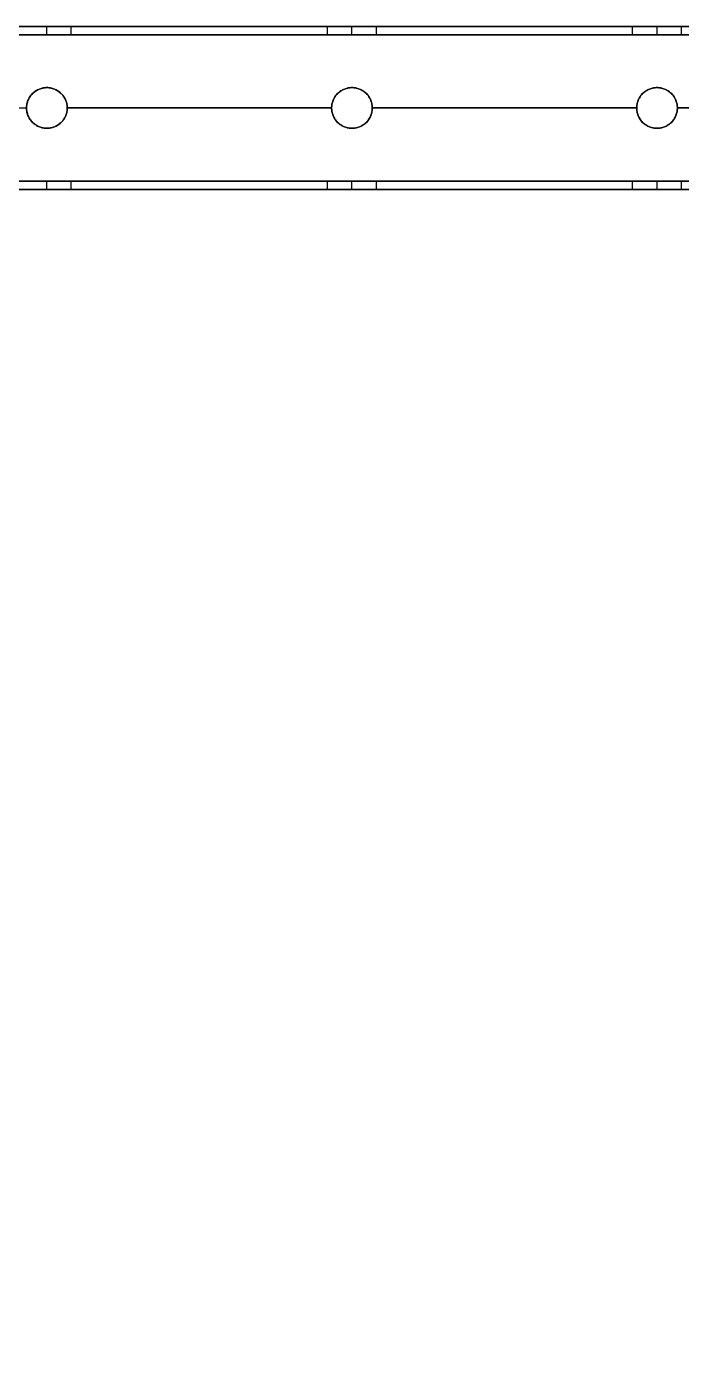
# Model space of a CAD drawing. Header units: millimetres. Extents: x -5956 to -4640, y -5088 to -3772.
# Drawn here: x -5790.6 to -5629.6, y -4098.4 to -3771.9 of the extents above; entities that cross this region are included whole.
import ezdxf

# ---------------------------------------------------------------- set-up
doc = ezdxf.new("R2010")
doc.units = ezdxf.units.MM
doc.header["$MEASUREMENT"] = 0
doc.layers.add('staal', color=5, linetype='Continuous', true_color=0x0000ff)

msp = doc.modelspace()

# ---------------------------------------------------------------- linework, layer by layer
at = {"layer": 'staal'}
for p, q in [((-5785.61, -3773.89, 1647.01), (-5785.61, -3771.89, 1647.01)), ((-5785.61, -3773.89, 1635.01), (-5785.61, -3771.89, 1635.01)), ((-5785.61, -3773.89, -398.81), (-5785.61, -3771.89, -398.81)), ((-5785.61, -3773.89, -410.81), (-5785.61, -3771.89, -410.81)), ((-5779.61, -3773.89, 1641.01), (-5779.61, -3771.89, 1641.01)), ((-5779.61, -3773.89, -404.81), (-5779.61, -3771.89, -404.81)), ((-5716.61, -3773.89, 1641.01), (-5716.61, -3771.89, 1641.01)), ((-5716.61, -3773.89, -404.81), (-5716.61, -3771.89, -404.81)), ((-5710.61, -3773.89, 1647.01), (-5710.61, -3771.89, 1647.01)), ((-5710.61, -3773.89, 1635.01), (-5710.61, -3771.89, 1635.01)), ((-5710.61, -3773.89, -398.81), (-5710.61, -3771.89, -398.81)), ((-5710.61, -3773.89, -410.81), (-5710.61, -3771.89, -410.81)), ((-5704.61, -3773.89, 1641.01), (-5704.61, -3771.89, 1641.01)), ((-5704.61, -3773.89, -404.81), (-5704.61, -3771.89, -404.81)), ((-5641.61, -3773.89, 1641.01), (-5641.61, -3771.89, 1641.01)), ((-5641.61, -3773.89, -404.81), (-5641.61, -3771.89, -404.81)), ((-5635.61, -3773.89, 1647.01), (-5635.61, -3771.89, 1647.01)), ((-5635.61, -3773.89, 1635.01), (-5635.61, -3771.89, 1635.01)), ((-5635.61, -3773.89, -398.81), (-5635.61, -3771.89, -398.81)), ((-5635.61, -3773.89, -410.81), (-5635.61, -3771.89, -410.81)), ((-5629.61, -3773.89, 1641.01), (-5629.61, -3771.89, 1641.01)), ((-5785.61, -3786.89, 1659.01), (-5785.61, -3786.89, 1661.01)), ((-5785.61, -3786.89, 1621.01), (-5785.61, -3786.89, 1623.01)), ((-5785.61, -3786.89, -386.81), (-5785.61, -3786.89, -384.81)), ((-5785.61, -3786.89, -424.81), (-5785.61, -3786.89, -422.81)), ((-5710.61, -3786.89, 1659.01), (-5710.61, -3786.89, 1661.01)), ((-5710.61, -3786.89, 1621.01), (-5710.61, -3786.89, 1623.01)), ((-5710.61, -3786.89, -386.81), (-5710.61, -3786.89, -384.81)), ((-5710.61, -3786.89, -424.81), (-5710.61, -3786.89, -422.81)), ((-5635.61, -3786.89, 1659.01), (-5635.61, -3786.89, 1661.01)), ((-5635.61, -3786.89, 1621.01), (-5635.61, -3786.89, 1623.01)), ((-5635.61, -3786.89, -386.81), (-5635.61, -3786.89, -384.81)), ((-5635.61, -3786.89, -424.81), (-5635.61, -3786.89, -422.81)), ((-5790.61, -3791.89, 1659.01), (-5790.61, -3791.89, 1661.01)), ((-5790.61, -3791.89, 1621.01), (-5790.61, -3791.89, 1623.01)), ((-5790.61, -3791.89, -386.81), (-5790.61, -3791.89, -384.81)), ((-5790.61, -3791.89, -424.81), (-5790.61, -3791.89, -422.81)), ((-5780.61, -3791.89, 1659.01), (-5780.61, -3791.89, 1661.01)), ((-5780.61, -3791.89, 1621.01), (-5780.61, -3791.89, 1623.01)), ((-5780.61, -3791.89, -386.81), (-5780.61, -3791.89, -384.81)), ((-5780.61, -3791.89, -424.81), (-5780.61, -3791.89, -422.81)), ((-5715.61, -3791.89, 1659.01), (-5715.61, -3791.89, 1661.01)), ((-5715.61, -3791.89, 1621.01), (-5715.61, -3791.89, 1623.01)), ((-5715.61, -3791.89, -386.81), (-5715.61, -3791.89, -384.81)), ((-5715.61, -3791.89, -424.81), (-5715.61, -3791.89, -422.81)), ((-5705.61, -3791.89, 1659.01), (-5705.61, -3791.89, 1661.01)), ((-5705.61, -3791.89, 1621.01), (-5705.61, -3791.89, 1623.01)), ((-5705.61, -3791.89, -386.81), (-5705.61, -3791.89, -384.81)), ((-5705.61, -3791.89, -424.81), (-5705.61, -3791.89, -422.81)), ((-5640.61, -3791.89, 1659.01), (-5640.61, -3791.89, 1661.01)), ((-5640.61, -3791.89, 1621.01), (-5640.61, -3791.89, 1623.01)), ((-5640.61, -3791.89, -386.81), (-5640.61, -3791.89, -384.81)), ((-5640.61, -3791.89, -424.81), (-5640.61, -3791.89, -422.81)), ((-5630.61, -3791.89, 1659.01), (-5630.61, -3791.89, 1661.01)), ((-5630.61, -3791.89, 1621.01), (-5630.61, -3791.89, 1623.01)), ((-5630.61, -3791.89, -386.81), (-5630.61, -3791.89, -384.81)), ((-5630.61, -3791.89, -424.81), (-5630.61, -3791.89, -422.81)), ((-5785.61, -3796.89, 1621.01), (-5785.61, -3796.89, 1623.01)), ((-5785.61, -3796.89, 1659.01), (-5785.61, -3796.89, 1661.01)), ((-5785.61, -3796.89, -424.81), (-5785.61, -3796.89, -422.81)), ((-5785.61, -3796.89, -386.81), (-5785.61, -3796.89, -384.81)), ((-5710.61, -3796.89, 1621.01), (-5710.61, -3796.89, 1623.01)), ((-5710.61, -3796.89, 1659.01), (-5710.61, -3796.89, 1661.01)), ((-5710.61, -3796.89, -424.81), (-5710.61, -3796.89, -422.81)), ((-5710.61, -3796.89, -386.81), (-5710.61, -3796.89, -384.81)), ((-5635.61, -3796.89, 1621.01), (-5635.61, -3796.89, 1623.01)), ((-5635.61, -3796.89, 1659.01), (-5635.61, -3796.89, 1661.01)), ((-5635.61, -3796.89, -424.81), (-5635.61, -3796.89, -422.81)), ((-5635.61, -3796.89, -386.81), (-5635.61, -3796.89, -384.81)), ((-5785.61, -3811.89, 1647.01), (-5785.61, -3809.89, 1647.01)), ((-5785.61, -3811.89, 1635.01), (-5785.61, -3809.89, 1635.01)), ((-5785.61, -3811.89, -398.81), (-5785.61, -3809.89, -398.81)), ((-5785.61, -3811.89, -410.81), (-5785.61, -3809.89, -410.81)), ((-5779.61, -3811.89, 1641.01), (-5779.61, -3809.89, 1641.01)), ((-5779.61, -3811.89, -404.81), (-5779.61, -3809.89, -404.81)), ((-5716.61, -3811.89, 1641.01), (-5716.61, -3809.89, 1641.01)), ((-5716.61, -3811.89, -404.81), (-5716.61, -3809.89, -404.81)), ((-5710.61, -3811.89, 1647.01), (-5710.61, -3809.89, 1647.01)), ((-5710.61, -3811.89, 1635.01), (-5710.61, -3809.89, 1635.01)), ((-5710.61, -3811.89, -398.81), (-5710.61, -3809.89, -398.81)), ((-5710.61, -3811.89, -410.81), (-5710.61, -3809.89, -410.81)), ((-5704.61, -3811.89, 1641.01), (-5704.61, -3809.89, 1641.01)), ((-5704.61, -3811.89, -404.81), (-5704.61, -3809.89, -404.81)), ((-5641.61, -3811.89, 1641.01), (-5641.61, -3809.89, 1641.01)), ((-5641.61, -3811.89, -404.81), (-5641.61, -3809.89, -404.81)), ((-5635.61, -3811.89, 1647.01), (-5635.61, -3809.89, 1647.01)), ((-5635.61, -3811.89, 1635.01), (-5635.61, -3809.89, 1635.01)), ((-5635.61, -3811.89, -398.81), (-5635.61, -3809.89, -398.81)), ((-5635.61, -3811.89, -410.81), (-5635.61, -3809.89, -410.81)), ((-5629.61, -3811.89, 1641.01), (-5629.61, -3809.89, 1641.01))]:
    msp.add_line(p, q, dxfattribs=at)
for points in [[(-4640.11, -5087.89), (-5956.11, -5087.89), (-5956.11, -3771.89), (-4640.11, -3771.89)], [(-4680.11, -5047.89), (-5916.11, -5047.89), (-5916.11, -3811.89), (-4680.11, -3811.89)]]:
    msp.add_lwpolyline(points, close=True, dxfattribs=at)
for centre in [(-5785.61, -3791.89, 1621.01), (-5785.61, -3791.89, 1660.01), (-5785.61, -3791.89, 1622.01), (-5785.61, -3791.89, -424.81), (-5785.61, -3791.89, -385.81), (-5785.61, -3791.89, -423.81), (-5710.61, -3791.89, 1621.01), (-5710.61, -3791.89, 1660.01), (-5710.61, -3791.89, 1622.01), (-5710.61, -3791.89, -424.81), (-5710.61, -3791.89, -385.81), (-5710.61, -3791.89, -423.81), (-5635.61, -3791.89, 1621.01), (-5635.61, -3791.89, 1660.01), (-5635.61, -3791.89, 1622.01), (-5635.61, -3791.89, -424.81), (-5635.61, -3791.89, -385.81), (-5635.61, -3791.89, -423.81)]:
    msp.add_circle(centre, 5, dxfattribs=at)
for points in [[(-4640.11, -3771.89, 1621.01), (-5298.11, -3771.89, 1621.01), (-5956.11, -3771.89, 1621.01)], [(-4640.11, -3771.89, 1661.01), (-5298.11, -3771.89, 1661.01), (-5956.11, -3771.89, 1661.01)], [(-5956.11, -3771.89, -424.81), (-5298.11, -3771.89, -424.81), (-4640.11, -3771.89, -424.81)], [(-5956.11, -3771.89, -384.81), (-5298.11, -3771.89, -384.81), (-4640.11, -3771.89, -384.81)], [(-4642.11, -3773.89, 1659.01), (-5298.11, -3773.89, 1659.01), (-5954.11, -3773.89, 1659.01)], [(-4642.11, -3773.89, 1623.01), (-5298.11, -3773.89, 1623.01), (-5954.11, -3773.89, 1623.01)], [(-5954.11, -3773.89, -386.81), (-5298.11, -3773.89, -386.81), (-4642.11, -3773.89, -386.81)], [(-5954.11, -3773.89, -422.81), (-5298.11, -3773.89, -422.81), (-4642.11, -3773.89, -422.81)], [(-5716.61, -3771.89, 1641.01), (-5748.11, -3771.89, 1641.01), (-5779.61, -3771.89, 1641.01)], [(-5779.61, -3771.89, -404.81), (-5748.11, -3771.89, -404.81), (-5716.61, -3771.89, -404.81)], [(-5716.61, -3773.89, 1641.01), (-5748.11, -3773.89, 1641.01), (-5779.61, -3773.89, 1641.01)], [(-5779.61, -3773.89, -404.81), (-5748.11, -3773.89, -404.81), (-5716.61, -3773.89, -404.81)], [(-5641.61, -3771.89, 1641.01), (-5673.11, -3771.89, 1641.01), (-5704.61, -3771.89, 1641.01)], [(-5704.61, -3771.89, -404.81), (-5673.11, -3771.89, -404.81), (-5641.61, -3771.89, -404.81)], [(-5641.61, -3773.89, 1641.01), (-5673.11, -3773.89, 1641.01), (-5704.61, -3773.89, 1641.01)], [(-5704.61, -3773.89, -404.81), (-5673.11, -3773.89, -404.81), (-5641.61, -3773.89, -404.81)], [(-5566.61, -3771.89, 1641.01), (-5598.11, -3771.89, 1641.01), (-5629.61, -3771.89, 1641.01)], [(-5566.61, -3773.89, 1641.01), (-5598.11, -3773.89, 1641.01), (-5629.61, -3773.89, 1641.01)], [(-5855.61, -3791.89, -384.81), (-5823.11, -3791.89, -384.81), (-5790.61, -3791.89, -384.81)], [(-5855.61, -3791.89, -386.81), (-5823.11, -3791.89, -386.81), (-5790.61, -3791.89, -386.81)], [(-5855.61, -3791.89, -422.81), (-5823.11, -3791.89, -422.81), (-5790.61, -3791.89, -422.81)], [(-5855.61, -3791.89, -424.81), (-5823.11, -3791.89, -424.81), (-5790.61, -3791.89, -424.81)], [(-5715.61, -3791.89, 1661.01), (-5748.11, -3791.89, 1661.01), (-5780.61, -3791.89, 1661.01)], [(-5715.61, -3791.89, 1659.01), (-5748.11, -3791.89, 1659.01), (-5780.61, -3791.89, 1659.01)], [(-5715.61, -3791.89, 1623.01), (-5748.11, -3791.89, 1623.01), (-5780.61, -3791.89, 1623.01)], [(-5715.61, -3791.89, 1621.01), (-5748.11, -3791.89, 1621.01), (-5780.61, -3791.89, 1621.01)], [(-5780.61, -3791.89, -384.81), (-5748.11, -3791.89, -384.81), (-5715.61, -3791.89, -384.81)], [(-5780.61, -3791.89, -386.81), (-5748.11, -3791.89, -386.81), (-5715.61, -3791.89, -386.81)], [(-5780.61, -3791.89, -422.81), (-5748.11, -3791.89, -422.81), (-5715.61, -3791.89, -422.81)], [(-5780.61, -3791.89, -424.81), (-5748.11, -3791.89, -424.81), (-5715.61, -3791.89, -424.81)], [(-5640.61, -3791.89, 1661.01), (-5673.11, -3791.89, 1661.01), (-5705.61, -3791.89, 1661.01)], [(-5640.61, -3791.89, 1659.01), (-5673.11, -3791.89, 1659.01), (-5705.61, -3791.89, 1659.01)], [(-5640.61, -3791.89, 1623.01), (-5673.11, -3791.89, 1623.01), (-5705.61, -3791.89, 1623.01)], [(-5640.61, -3791.89, 1621.01), (-5673.11, -3791.89, 1621.01), (-5705.61, -3791.89, 1621.01)], [(-5705.61, -3791.89, -384.81), (-5673.11, -3791.89, -384.81), (-5640.61, -3791.89, -384.81)], [(-5705.61, -3791.89, -386.81), (-5673.11, -3791.89, -386.81), (-5640.61, -3791.89, -386.81)], [(-5705.61, -3791.89, -422.81), (-5673.11, -3791.89, -422.81), (-5640.61, -3791.89, -422.81)], [(-5705.61, -3791.89, -424.81), (-5673.11, -3791.89, -424.81), (-5640.61, -3791.89, -424.81)], [(-5565.61, -3791.89, 1661.01), (-5598.11, -3791.89, 1661.01), (-5630.61, -3791.89, 1661.01)], [(-5565.61, -3791.89, 1659.01), (-5598.11, -3791.89, 1659.01), (-5630.61, -3791.89, 1659.01)], [(-5565.61, -3791.89, 1623.01), (-5598.11, -3791.89, 1623.01), (-5630.61, -3791.89, 1623.01)], [(-5565.61, -3791.89, 1621.01), (-5598.11, -3791.89, 1621.01), (-5630.61, -3791.89, 1621.01)], [(-5630.61, -3791.89, -384.81), (-5598.11, -3791.89, -384.81), (-5565.61, -3791.89, -384.81)], [(-5630.61, -3791.89, -386.81), (-5598.11, -3791.89, -386.81), (-5565.61, -3791.89, -386.81)], [(-5630.61, -3791.89, -422.81), (-5598.11, -3791.89, -422.81), (-5565.61, -3791.89, -422.81)], [(-5630.61, -3791.89, -424.81), (-5598.11, -3791.89, -424.81), (-5565.61, -3791.89, -424.81)], [(-4678.11, -3809.89, 1659.01), (-5298.11, -3809.89, 1659.01), (-5918.11, -3809.89, 1659.01)], [(-4678.11, -3809.89, 1623.01), (-5298.11, -3809.89, 1623.01), (-5918.11, -3809.89, 1623.01)], [(-5918.11, -3809.89, -386.81), (-5298.11, -3809.89, -386.81), (-4678.11, -3809.89, -386.81)], [(-5918.11, -3809.89, -422.81), (-5298.11, -3809.89, -422.81), (-4678.11, -3809.89, -422.81)], [(-5716.61, -3809.89, 1641.01), (-5748.11, -3809.89, 1641.01), (-5779.61, -3809.89, 1641.01)], [(-5779.61, -3809.89, -404.81), (-5748.11, -3809.89, -404.81), (-5716.61, -3809.89, -404.81)], [(-5641.61, -3809.89, 1641.01), (-5673.11, -3809.89, 1641.01), (-5704.61, -3809.89, 1641.01)], [(-5704.61, -3809.89, -404.81), (-5673.11, -3809.89, -404.81), (-5641.61, -3809.89, -404.81)], [(-5566.61, -3809.89, 1641.01), (-5598.11, -3809.89, 1641.01), (-5629.61, -3809.89, 1641.01)], [(-5629.61, -3809.89, -404.81), (-5598.11, -3809.89, -404.81), (-5566.61, -3809.89, -404.81)], [(-4680.11, -3811.89, 1621.01), (-5298.11, -3811.89, 1621.01), (-5916.11, -3811.89, 1621.01)], [(-4680.11, -3811.89, 1661.01), (-5298.11, -3811.89, 1661.01), (-5916.11, -3811.89, 1661.01)], [(-5916.11, -3811.89, -424.81), (-5298.11, -3811.89, -424.81), (-4680.11, -3811.89, -424.81)], [(-5916.11, -3811.89, -384.81), (-5298.11, -3811.89, -384.81), (-4680.11, -3811.89, -384.81)], [(-5716.61, -3811.89, 1641.01), (-5748.11, -3811.89, 1641.01), (-5779.61, -3811.89, 1641.01)], [(-5779.61, -3811.89, -404.81), (-5748.11, -3811.89, -404.81), (-5716.61, -3811.89, -404.81)], [(-5641.61, -3811.89, 1641.01), (-5673.11, -3811.89, 1641.01), (-5704.61, -3811.89, 1641.01)], [(-5704.61, -3811.89, -404.81), (-5673.11, -3811.89, -404.81), (-5641.61, -3811.89, -404.81)], [(-5566.61, -3811.89, 1641.01), (-5598.11, -3811.89, 1641.01), (-5629.61, -3811.89, 1641.01)]]:
    msp.add_open_spline(points, degree=2, dxfattribs=at)
for points, weights, knots in [([(-5785.61, -3771.89, 1647.01), (-5791.61, -3771.89, 1647.01), (-5791.61, -3771.89, 1641.01), (-5791.61, -3771.89, 1635.01), (-5785.61, -3771.89, 1635.01), (-5779.61, -3771.89, 1635.01), (-5779.61, -3771.89, 1641.01), (-5779.61, -3771.89, 1647.01), (-5785.61, -3771.89, 1647.01)], [1, 0.707106781187, 1, 0.707106781187, 1, 0.707106781187, 1, 0.707106781187, 1], [-31.415927, -31.415927, -31.415927, -23.561945, -23.561945, -15.707963, -15.707963, -7.853982, -7.853982, 0, 0, 0]), ([(-5785.61, -3771.89, -398.81), (-5779.61, -3771.89, -398.81), (-5779.61, -3771.89, -404.81), (-5779.61, -3771.89, -410.81), (-5785.61, -3771.89, -410.81), (-5791.61, -3771.89, -410.81), (-5791.61, -3771.89, -404.81), (-5791.61, -3771.89, -398.81), (-5785.61, -3771.89, -398.81)], [1, 0.707106781187, 1, 0.707106781187, 1, 0.707106781187, 1, 0.707106781187, 1], [-31.415927, -31.415927, -31.415927, -23.561945, -23.561945, -15.707963, -15.707963, -7.853982, -7.853982, 0, 0, 0]), ([(-5785.61, -3773.89, 1647.01), (-5779.61, -3773.89, 1647.01), (-5779.61, -3773.89, 1641.01), (-5779.61, -3773.89, 1635.01), (-5785.61, -3773.89, 1635.01), (-5791.61, -3773.89, 1635.01), (-5791.61, -3773.89, 1641.01), (-5791.61, -3773.89, 1647.01), (-5785.61, -3773.89, 1647.01)], [1, 0.707106781187, 1, 0.707106781187, 1, 0.707106781187, 1, 0.707106781187, 1], [0, 0, 0, 7.853982, 7.853982, 15.707963, 15.707963, 23.561945, 23.561945, 31.415927, 31.415927, 31.415927]), ([(-5785.61, -3773.89, -398.81), (-5791.61, -3773.89, -398.81), (-5791.61, -3773.89, -404.81), (-5791.61, -3773.89, -410.81), (-5785.61, -3773.89, -410.81), (-5779.61, -3773.89, -410.81), (-5779.61, -3773.89, -404.81), (-5779.61, -3773.89, -398.81), (-5785.61, -3773.89, -398.81)], [1, 0.707106781187, 1, 0.707106781187, 1, 0.707106781187, 1, 0.707106781187, 1], [0, 0, 0, 7.853982, 7.853982, 15.707963, 15.707963, 23.561945, 23.561945, 31.415927, 31.415927, 31.415927]), ([(-5710.61, -3771.89, 1647.01), (-5716.61, -3771.89, 1647.01), (-5716.61, -3771.89, 1641.01), (-5716.61, -3771.89, 1635.01), (-5710.61, -3771.89, 1635.01), (-5704.61, -3771.89, 1635.01), (-5704.61, -3771.89, 1641.01), (-5704.61, -3771.89, 1647.01), (-5710.61, -3771.89, 1647.01)], [1, 0.707106781187, 1, 0.707106781187, 1, 0.707106781187, 1, 0.707106781187, 1], [-31.415927, -31.415927, -31.415927, -23.561945, -23.561945, -15.707963, -15.707963, -7.853982, -7.853982, 0, 0, 0]), ([(-5710.61, -3771.89, -398.81), (-5704.61, -3771.89, -398.81), (-5704.61, -3771.89, -404.81), (-5704.61, -3771.89, -410.81), (-5710.61, -3771.89, -410.81), (-5716.61, -3771.89, -410.81), (-5716.61, -3771.89, -404.81), (-5716.61, -3771.89, -398.81), (-5710.61, -3771.89, -398.81)], [1, 0.707106781187, 1, 0.707106781187, 1, 0.707106781187, 1, 0.707106781187, 1], [-31.415927, -31.415927, -31.415927, -23.561945, -23.561945, -15.707963, -15.707963, -7.853982, -7.853982, 0, 0, 0]), ([(-5710.61, -3773.89, 1647.01), (-5704.61, -3773.89, 1647.01), (-5704.61, -3773.89, 1641.01), (-5704.61, -3773.89, 1635.01), (-5710.61, -3773.89, 1635.01), (-5716.61, -3773.89, 1635.01), (-5716.61, -3773.89, 1641.01), (-5716.61, -3773.89, 1647.01), (-5710.61, -3773.89, 1647.01)], [1, 0.707106781187, 1, 0.707106781187, 1, 0.707106781187, 1, 0.707106781187, 1], [0, 0, 0, 7.853982, 7.853982, 15.707963, 15.707963, 23.561945, 23.561945, 31.415927, 31.415927, 31.415927]), ([(-5710.61, -3773.89, -398.81), (-5716.61, -3773.89, -398.81), (-5716.61, -3773.89, -404.81), (-5716.61, -3773.89, -410.81), (-5710.61, -3773.89, -410.81), (-5704.61, -3773.89, -410.81), (-5704.61, -3773.89, -404.81), (-5704.61, -3773.89, -398.81), (-5710.61, -3773.89, -398.81)], [1, 0.707106781187, 1, 0.707106781187, 1, 0.707106781187, 1, 0.707106781187, 1], [0, 0, 0, 7.853982, 7.853982, 15.707963, 15.707963, 23.561945, 23.561945, 31.415927, 31.415927, 31.415927]), ([(-5635.61, -3771.89, 1647.01), (-5641.61, -3771.89, 1647.01), (-5641.61, -3771.89, 1641.01), (-5641.61, -3771.89, 1635.01), (-5635.61, -3771.89, 1635.01), (-5629.61, -3771.89, 1635.01), (-5629.61, -3771.89, 1641.01), (-5629.61, -3771.89, 1647.01), (-5635.61, -3771.89, 1647.01)], [1, 0.707106781187, 1, 0.707106781187, 1, 0.707106781187, 1, 0.707106781187, 1], [-31.415927, -31.415927, -31.415927, -23.561945, -23.561945, -15.707963, -15.707963, -7.853982, -7.853982, 0, 0, 0]), ([(-5635.61, -3771.89, -398.81), (-5629.61, -3771.89, -398.81), (-5629.61, -3771.89, -404.81), (-5629.61, -3771.89, -410.81), (-5635.61, -3771.89, -410.81), (-5641.61, -3771.89, -410.81), (-5641.61, -3771.89, -404.81), (-5641.61, -3771.89, -398.81), (-5635.61, -3771.89, -398.81)], [1, 0.707106781187, 1, 0.707106781187, 1, 0.707106781187, 1, 0.707106781187, 1], [-31.415927, -31.415927, -31.415927, -23.561945, -23.561945, -15.707963, -15.707963, -7.853982, -7.853982, 0, 0, 0]), ([(-5635.61, -3773.89, 1647.01), (-5629.61, -3773.89, 1647.01), (-5629.61, -3773.89, 1641.01), (-5629.61, -3773.89, 1635.01), (-5635.61, -3773.89, 1635.01), (-5641.61, -3773.89, 1635.01), (-5641.61, -3773.89, 1641.01), (-5641.61, -3773.89, 1647.01), (-5635.61, -3773.89, 1647.01)], [1, 0.707106781187, 1, 0.707106781187, 1, 0.707106781187, 1, 0.707106781187, 1], [0, 0, 0, 7.853982, 7.853982, 15.707963, 15.707963, 23.561945, 23.561945, 31.415927, 31.415927, 31.415927]), ([(-5635.61, -3773.89, -398.81), (-5641.61, -3773.89, -398.81), (-5641.61, -3773.89, -404.81), (-5641.61, -3773.89, -410.81), (-5635.61, -3773.89, -410.81), (-5629.61, -3773.89, -410.81), (-5629.61, -3773.89, -404.81), (-5629.61, -3773.89, -398.81), (-5635.61, -3773.89, -398.81)], [0.999999860338, 0.707106851018, 1, 0.707106781187, 1, 0.707106781187, 1, 0.707106851018, 0.999999860338], [0, 0, 0, 7.853981, 7.853981, 15.707963, 15.707963, 23.561946, 23.561946, 31.415927, 31.415927, 31.415927]), ([(-5785.61, -3796.89, 1661.01), (-5790.61, -3796.89, 1661.01), (-5790.61, -3791.89, 1661.01), (-5790.61, -3786.89, 1661.01), (-5785.61, -3786.89, 1661.01), (-5780.61, -3786.89, 1661.01), (-5780.61, -3791.89, 1661.01), (-5780.61, -3796.89, 1661.01), (-5785.61, -3796.89, 1661.01)], [1, 0.707106781187, 1, 0.707106781187, 1, 0.707106781187, 1, 0.707106781187, 1], [-31.415927, -31.415927, -31.415927, -23.561945, -23.561945, -15.707963, -15.707963, -7.853982, -7.853982, 0, 0, 0]), ([(-5785.61, -3796.89, 1659.01), (-5780.61, -3796.89, 1659.01), (-5780.61, -3791.89, 1659.01), (-5780.61, -3786.89, 1659.01), (-5785.61, -3786.89, 1659.01), (-5790.61, -3786.89, 1659.01), (-5790.61, -3791.89, 1659.01), (-5790.61, -3796.89, 1659.01), (-5785.61, -3796.89, 1659.01)], [1, 0.707106781187, 1, 0.707106781187, 1, 0.707106781187, 1, 0.707106781187, 1], [0, 0, 0, 7.853982, 7.853982, 15.707963, 15.707963, 23.561945, 23.561945, 31.415927, 31.415927, 31.415927]), ([(-5785.61, -3796.89, 1623.01), (-5790.61, -3796.89, 1623.01), (-5790.61, -3791.89, 1623.01), (-5790.61, -3786.89, 1623.01), (-5785.61, -3786.89, 1623.01), (-5780.61, -3786.89, 1623.01), (-5780.61, -3791.89, 1623.01), (-5780.61, -3796.89, 1623.01), (-5785.61, -3796.89, 1623.01)], [1, 0.707106781187, 1, 0.707106781187, 1, 0.707106781187, 1, 0.707106781187, 1], [-31.415927, -31.415927, -31.415927, -23.561945, -23.561945, -15.707963, -15.707963, -7.853982, -7.853982, 0, 0, 0]), ([(-5785.61, -3796.89, -384.81), (-5780.61, -3796.89, -384.81), (-5780.61, -3791.89, -384.81), (-5780.61, -3786.89, -384.81), (-5785.61, -3786.89, -384.81), (-5790.61, -3786.89, -384.81), (-5790.61, -3791.89, -384.81), (-5790.61, -3796.89, -384.81), (-5785.61, -3796.89, -384.81)], [1, 0.707106781187, 1, 0.707106781187, 1, 0.707106781187, 1, 0.707106781187, 1], [-31.415927, -31.415927, -31.415927, -23.561945, -23.561945, -15.707963, -15.707963, -7.853982, -7.853982, 0, 0, 0]), ([(-5785.61, -3796.89, -386.81), (-5790.61, -3796.89, -386.81), (-5790.61, -3791.89, -386.81), (-5790.61, -3786.89, -386.81), (-5785.61, -3786.89, -386.81), (-5780.61, -3786.89, -386.81), (-5780.61, -3791.89, -386.81), (-5780.61, -3796.89, -386.81), (-5785.61, -3796.89, -386.81)], [1, 0.707106781187, 1, 0.707106781187, 1, 0.707106781187, 1, 0.707106781187, 1], [0, 0, 0, 7.853982, 7.853982, 15.707963, 15.707963, 23.561945, 23.561945, 31.415927, 31.415927, 31.415927]), ([(-5785.61, -3796.89, -422.81), (-5780.61, -3796.89, -422.81), (-5780.61, -3791.89, -422.81), (-5780.61, -3786.89, -422.81), (-5785.61, -3786.89, -422.81), (-5790.61, -3786.89, -422.81), (-5790.61, -3791.89, -422.81), (-5790.61, -3796.89, -422.81), (-5785.61, -3796.89, -422.81)], [1, 0.707106781187, 1, 0.707106781187, 1, 0.707106781187, 1, 0.707106781187, 1], [-31.415927, -31.415927, -31.415927, -23.561945, -23.561945, -15.707963, -15.707963, -7.853982, -7.853982, 0, 0, 0]), ([(-5710.61, -3796.89, 1661.01), (-5715.61, -3796.89, 1661.01), (-5715.61, -3791.89, 1661.01), (-5715.61, -3786.89, 1661.01), (-5710.61, -3786.89, 1661.01), (-5705.61, -3786.89, 1661.01), (-5705.61, -3791.89, 1661.01), (-5705.61, -3796.89, 1661.01), (-5710.61, -3796.89, 1661.01)], [1, 0.707106781187, 1, 0.707106781187, 1, 0.707106781187, 1, 0.707106781187, 1], [-31.415927, -31.415927, -31.415927, -23.561945, -23.561945, -15.707963, -15.707963, -7.853982, -7.853982, 0, 0, 0]), ([(-5710.61, -3796.89, 1659.01), (-5705.61, -3796.89, 1659.01), (-5705.61, -3791.89, 1659.01), (-5705.61, -3786.89, 1659.01), (-5710.61, -3786.89, 1659.01), (-5715.61, -3786.89, 1659.01), (-5715.61, -3791.89, 1659.01), (-5715.61, -3796.89, 1659.01), (-5710.61, -3796.89, 1659.01)], [1, 0.707106781187, 1, 0.707106781187, 1, 0.707106781187, 1, 0.707106781187, 1], [0, 0, 0, 7.853982, 7.853982, 15.707963, 15.707963, 23.561945, 23.561945, 31.415927, 31.415927, 31.415927]), ([(-5710.61, -3796.89, 1623.01), (-5715.61, -3796.89, 1623.01), (-5715.61, -3791.89, 1623.01), (-5715.61, -3786.89, 1623.01), (-5710.61, -3786.89, 1623.01), (-5705.61, -3786.89, 1623.01), (-5705.61, -3791.89, 1623.01), (-5705.61, -3796.89, 1623.01), (-5710.61, -3796.89, 1623.01)], [1, 0.707106781187, 1, 0.707106781187, 1, 0.707106781187, 1, 0.707106781187, 1], [-31.415927, -31.415927, -31.415927, -23.561945, -23.561945, -15.707963, -15.707963, -7.853982, -7.853982, 0, 0, 0]), ([(-5710.61, -3796.89, -384.81), (-5705.61, -3796.89, -384.81), (-5705.61, -3791.89, -384.81), (-5705.61, -3786.89, -384.81), (-5710.61, -3786.89, -384.81), (-5715.61, -3786.89, -384.81), (-5715.61, -3791.89, -384.81), (-5715.61, -3796.89, -384.81), (-5710.61, -3796.89, -384.81)], [1, 0.707106781187, 1, 0.707106781187, 1, 0.707106781187, 1, 0.707106781187, 1], [-31.415927, -31.415927, -31.415927, -23.561945, -23.561945, -15.707963, -15.707963, -7.853982, -7.853982, 0, 0, 0]), ([(-5710.61, -3796.89, -386.81), (-5715.61, -3796.89, -386.81), (-5715.61, -3791.89, -386.81), (-5715.61, -3786.89, -386.81), (-5710.61, -3786.89, -386.81), (-5705.61, -3786.89, -386.81), (-5705.61, -3791.89, -386.81), (-5705.61, -3796.89, -386.81), (-5710.61, -3796.89, -386.81)], [1, 0.707106781187, 1, 0.707106781187, 1, 0.707106781187, 1, 0.707106781187, 1], [0, 0, 0, 7.853982, 7.853982, 15.707963, 15.707963, 23.561945, 23.561945, 31.415927, 31.415927, 31.415927]), ([(-5710.61, -3796.89, -422.81), (-5705.61, -3796.89, -422.81), (-5705.61, -3791.89, -422.81), (-5705.61, -3786.89, -422.81), (-5710.61, -3786.89, -422.81), (-5715.61, -3786.89, -422.81), (-5715.61, -3791.89, -422.81), (-5715.61, -3796.89, -422.81), (-5710.61, -3796.89, -422.81)], [1, 0.707106781187, 1, 0.707106781187, 1, 0.707106781187, 1, 0.707106781187, 1], [-31.415927, -31.415927, -31.415927, -23.561945, -23.561945, -15.707963, -15.707963, -7.853982, -7.853982, 0, 0, 0]), ([(-5635.61, -3796.89, 1661.01), (-5640.61, -3796.89, 1661.01), (-5640.61, -3791.89, 1661.01), (-5640.61, -3786.89, 1661.01), (-5635.61, -3786.89, 1661.01), (-5630.61, -3786.89, 1661.01), (-5630.61, -3791.89, 1661.01), (-5630.61, -3796.89, 1661.01), (-5635.61, -3796.89, 1661.01)], [1, 0.707106781187, 1, 0.707106781187, 1, 0.707106781187, 1, 0.707106781187, 1], [-31.415927, -31.415927, -31.415927, -23.561945, -23.561945, -15.707963, -15.707963, -7.853982, -7.853982, 0, 0, 0]), ([(-5635.61, -3796.89, 1659.01), (-5630.61, -3796.89, 1659.01), (-5630.61, -3791.89, 1659.01), (-5630.61, -3786.89, 1659.01), (-5635.61, -3786.89, 1659.01), (-5640.61, -3786.89, 1659.01), (-5640.61, -3791.89, 1659.01), (-5640.61, -3796.89, 1659.01), (-5635.61, -3796.89, 1659.01)], [1, 0.707106781187, 1, 0.707106781187, 1, 0.707106781187, 1, 0.707106781187, 1], [0, 0, 0, 7.853982, 7.853982, 15.707963, 15.707963, 23.561945, 23.561945, 31.415927, 31.415927, 31.415927]), ([(-5635.61, -3796.89, 1623.01), (-5640.61, -3796.89, 1623.01), (-5640.61, -3791.89, 1623.01), (-5640.61, -3786.89, 1623.01), (-5635.61, -3786.89, 1623.01), (-5630.61, -3786.89, 1623.01), (-5630.61, -3791.89, 1623.01), (-5630.61, -3796.89, 1623.01), (-5635.61, -3796.89, 1623.01)], [1, 0.707106781187, 1, 0.707106781187, 1, 0.707106781187, 1, 0.707106781187, 1], [-31.415927, -31.415927, -31.415927, -23.561945, -23.561945, -15.707963, -15.707963, -7.853982, -7.853982, 0, 0, 0]), ([(-5635.61, -3796.89, -384.81), (-5630.61, -3796.89, -384.81), (-5630.61, -3791.89, -384.81), (-5630.61, -3786.89, -384.81), (-5635.61, -3786.89, -384.81), (-5640.61, -3786.89, -384.81), (-5640.61, -3791.89, -384.81), (-5640.61, -3796.89, -384.81), (-5635.61, -3796.89, -384.81)], [1, 0.707106781187, 1, 0.707106781187, 1, 0.707106781187, 1, 0.707106781187, 1], [-31.415927, -31.415927, -31.415927, -23.561945, -23.561945, -15.707963, -15.707963, -7.853982, -7.853982, 0, 0, 0]), ([(-5635.61, -3796.89, -386.81), (-5640.61, -3796.89, -386.81), (-5640.61, -3791.89, -386.81), (-5640.61, -3786.89, -386.81), (-5635.61, -3786.89, -386.81), (-5630.61, -3786.89, -386.81), (-5630.61, -3791.89, -386.81), (-5630.61, -3796.89, -386.81), (-5635.61, -3796.89, -386.81)], [1, 0.707106781187, 1, 0.707106781187, 1, 0.707106781187, 1, 0.707106781187, 1], [0, 0, 0, 7.853982, 7.853982, 15.707963, 15.707963, 23.561945, 23.561945, 31.415927, 31.415927, 31.415927]), ([(-5635.61, -3796.89, -422.81), (-5630.61, -3796.89, -422.81), (-5630.61, -3791.89, -422.81), (-5630.61, -3786.89, -422.81), (-5635.61, -3786.89, -422.81), (-5640.61, -3786.89, -422.81), (-5640.61, -3791.89, -422.81), (-5640.61, -3796.89, -422.81), (-5635.61, -3796.89, -422.81)], [1, 0.707106781187, 1, 0.707106781187, 1, 0.707106781187, 1, 0.707106781187, 1], [-31.415927, -31.415927, -31.415927, -23.561945, -23.561945, -15.707963, -15.707963, -7.853982, -7.853982, 0, 0, 0]), ([(-5785.61, -3809.89, 1647.01), (-5791.61, -3809.89, 1647.01), (-5791.61, -3809.89, 1641.01), (-5791.61, -3809.89, 1635.01), (-5785.61, -3809.89, 1635.01), (-5779.61, -3809.89, 1635.01), (-5779.61, -3809.89, 1641.01), (-5779.61, -3809.89, 1647.01), (-5785.61, -3809.89, 1647.01)], [1, 0.707106781187, 1, 0.707106781187, 1, 0.707106781187, 1, 0.707106781187, 1], [-31.415927, -31.415927, -31.415927, -23.561945, -23.561945, -15.707963, -15.707963, -7.853982, -7.853982, 0, 0, 0]), ([(-5785.61, -3809.89, -398.81), (-5779.61, -3809.89, -398.81), (-5779.61, -3809.89, -404.81), (-5779.61, -3809.89, -410.81), (-5785.61, -3809.89, -410.81), (-5791.61, -3809.89, -410.81), (-5791.61, -3809.89, -404.81), (-5791.61, -3809.89, -398.81), (-5785.61, -3809.89, -398.81)], [1, 0.707106781187, 1, 0.707106781187, 1, 0.707106781187, 1, 0.707106781187, 1], [-31.415927, -31.415927, -31.415927, -23.561945, -23.561945, -15.707963, -15.707963, -7.853982, -7.853982, 0, 0, 0]), ([(-5710.61, -3809.89, 1647.01), (-5716.61, -3809.89, 1647.01), (-5716.61, -3809.89, 1641.01), (-5716.61, -3809.89, 1635.01), (-5710.61, -3809.89, 1635.01), (-5704.61, -3809.89, 1635.01), (-5704.61, -3809.89, 1641.01), (-5704.61, -3809.89, 1647.01), (-5710.61, -3809.89, 1647.01)], [1, 0.707106781187, 1, 0.707106781187, 1, 0.707106781187, 1, 0.707106781187, 1], [-31.415927, -31.415927, -31.415927, -23.561945, -23.561945, -15.707963, -15.707963, -7.853982, -7.853982, 0, 0, 0]), ([(-5710.61, -3809.89, -398.81), (-5704.61, -3809.89, -398.81), (-5704.61, -3809.89, -404.81), (-5704.61, -3809.89, -410.81), (-5710.61, -3809.89, -410.81), (-5716.61, -3809.89, -410.81), (-5716.61, -3809.89, -404.81), (-5716.61, -3809.89, -398.81), (-5710.61, -3809.89, -398.81)], [1, 0.707106781187, 1, 0.707106781187, 1, 0.707106781187, 1, 0.707106781187, 1], [-31.415927, -31.415927, -31.415927, -23.561945, -23.561945, -15.707963, -15.707963, -7.853982, -7.853982, 0, 0, 0]), ([(-5635.61, -3809.89, 1647.01), (-5641.61, -3809.89, 1647.01), (-5641.61, -3809.89, 1641.01), (-5641.61, -3809.89, 1635.01), (-5635.61, -3809.89, 1635.01), (-5629.61, -3809.89, 1635.01), (-5629.61, -3809.89, 1641.01), (-5629.61, -3809.89, 1647.01), (-5635.61, -3809.89, 1647.01)], [1, 0.707106781187, 1, 0.707106781187, 1, 0.707106781187, 1, 0.707106781187, 1], [-31.415927, -31.415927, -31.415927, -23.561945, -23.561945, -15.707963, -15.707963, -7.853982, -7.853982, 0, 0, 0]), ([(-5635.61, -3809.89, -398.81), (-5629.61, -3809.89, -398.81), (-5629.61, -3809.89, -404.81), (-5629.61, -3809.89, -410.81), (-5635.61, -3809.89, -410.81), (-5641.61, -3809.89, -410.81), (-5641.61, -3809.89, -404.81), (-5641.61, -3809.89, -398.81), (-5635.61, -3809.89, -398.81)], [1, 0.707106781187, 1, 0.707106781187, 1, 0.707106781187, 1, 0.707106781187, 1], [-31.415927, -31.415927, -31.415927, -23.561945, -23.561945, -15.707963, -15.707963, -7.853982, -7.853982, 0, 0, 0]), ([(-5785.61, -3811.89, 1647.01), (-5779.61, -3811.89, 1647.01), (-5779.61, -3811.89, 1641.01), (-5779.61, -3811.89, 1635.01), (-5785.61, -3811.89, 1635.01), (-5791.61, -3811.89, 1635.01), (-5791.61, -3811.89, 1641.01), (-5791.61, -3811.89, 1647.01), (-5785.61, -3811.89, 1647.01)], [1, 0.707106781187, 1, 0.707106781187, 1, 0.707106781187, 1, 0.707106781187, 1], [0, 0, 0, 7.853982, 7.853982, 15.707963, 15.707963, 23.561945, 23.561945, 31.415927, 31.415927, 31.415927]), ([(-5785.61, -3811.89, -398.81), (-5791.61, -3811.89, -398.81), (-5791.61, -3811.89, -404.81), (-5791.61, -3811.89, -410.81), (-5785.61, -3811.89, -410.81), (-5779.61, -3811.89, -410.81), (-5779.61, -3811.89, -404.81), (-5779.61, -3811.89, -398.81), (-5785.61, -3811.89, -398.81)], [1, 0.707106781187, 1, 0.707106781187, 1, 0.707106781187, 1, 0.707106781187, 1], [0, 0, 0, 7.853982, 7.853982, 15.707963, 15.707963, 23.561945, 23.561945, 31.415927, 31.415927, 31.415927]), ([(-5710.61, -3811.89, 1647.01), (-5704.61, -3811.89, 1647.01), (-5704.61, -3811.89, 1641.01), (-5704.61, -3811.89, 1635.01), (-5710.61, -3811.89, 1635.01), (-5716.61, -3811.89, 1635.01), (-5716.61, -3811.89, 1641.01), (-5716.61, -3811.89, 1647.01), (-5710.61, -3811.89, 1647.01)], [1, 0.707106781187, 1, 0.707106781187, 1, 0.707106781187, 1, 0.707106781187, 1], [0, 0, 0, 7.853982, 7.853982, 15.707963, 15.707963, 23.561945, 23.561945, 31.415927, 31.415927, 31.415927]), ([(-5710.61, -3811.89, -398.81), (-5716.61, -3811.89, -398.81), (-5716.61, -3811.89, -404.81), (-5716.61, -3811.89, -410.81), (-5710.61, -3811.89, -410.81), (-5704.61, -3811.89, -410.81), (-5704.61, -3811.89, -404.81), (-5704.61, -3811.89, -398.81), (-5710.61, -3811.89, -398.81)], [1, 0.707106781187, 1, 0.707106781187, 1, 0.707106781187, 1, 0.707106781187, 1], [0, 0, 0, 7.853982, 7.853982, 15.707963, 15.707963, 23.561945, 23.561945, 31.415927, 31.415927, 31.415927]), ([(-5635.61, -3811.89, 1647.01), (-5629.61, -3811.89, 1647.01), (-5629.61, -3811.89, 1641.01), (-5629.61, -3811.89, 1635.01), (-5635.61, -3811.89, 1635.01), (-5641.61, -3811.89, 1635.01), (-5641.61, -3811.89, 1641.01), (-5641.61, -3811.89, 1647.01), (-5635.61, -3811.89, 1647.01)], [1, 0.707106781187, 1, 0.707106781187, 1, 0.707106781187, 1, 0.707106781187, 1], [0, 0, 0, 7.853982, 7.853982, 15.707963, 15.707963, 23.561945, 23.561945, 31.415927, 31.415927, 31.415927]), ([(-5635.61, -3811.89, -398.81), (-5641.61, -3811.89, -398.81), (-5641.61, -3811.89, -404.81), (-5641.61, -3811.89, -410.81), (-5635.61, -3811.89, -410.81), (-5629.61, -3811.89, -410.81), (-5629.61, -3811.89, -404.81), (-5629.61, -3811.89, -398.81), (-5635.61, -3811.89, -398.81)], [1, 0.707106781187, 1, 0.707106781187, 1, 0.707106781187, 1, 0.707106781187, 1], [0, 0, 0, 7.853982, 7.853982, 15.707963, 15.707963, 23.561945, 23.561945, 31.415927, 31.415927, 31.415927])]:
    msp.add_rational_spline(points, weights, degree=2, knots=knots, dxfattribs=at)

doc.saveas('drawing.dxf')
